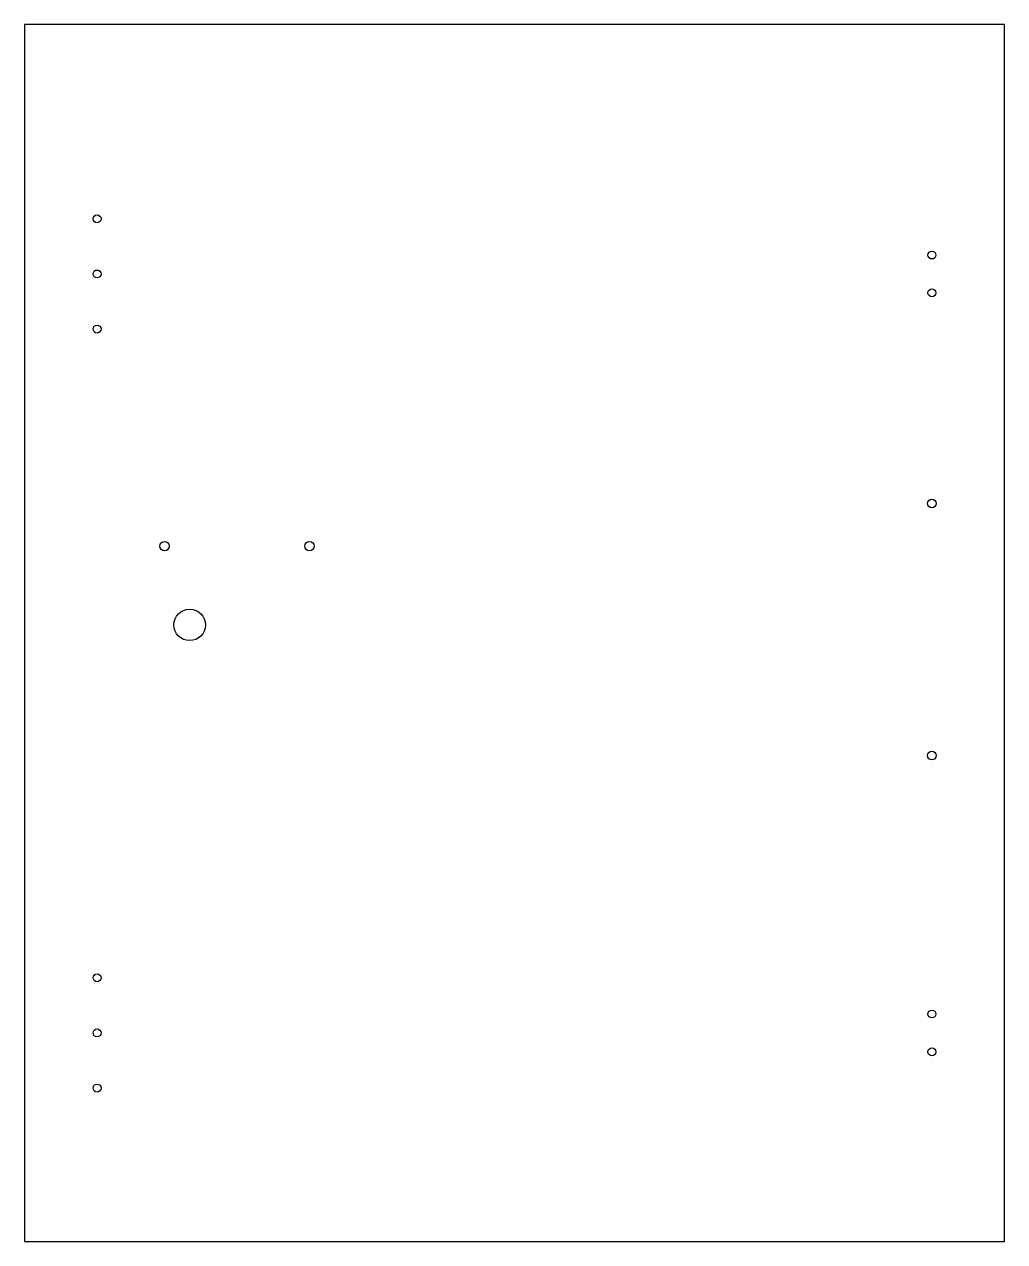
# Model space of a CAD drawing. Header units: millimetres. Extents: x 0 to 622, y 0 to 773.
import ezdxf

# ---------------------------------------------------------------- set-up
doc = ezdxf.new("R2010")
doc.units = ezdxf.units.MM
doc.layers.add('CUT', color=7, linetype='CONTINUOUS')

msp = doc.modelspace()

# ---------------------------------------------------------------- linework, layer by layer
at = {"layer": 'CUT'}
msp.add_lwpolyline([(0, 0), (622.4, 0), (622.4, 772.7), (0, 772.7)], close=True, dxfattribs=at)
for centre, radius in [((46.2, 649.26), 2.5), ((576.2, 626.26), 2.5), ((46.2, 614.26), 2.5), ((576.2, 602.26), 2.5), ((46.2, 579.26), 2.5), ((576.2, 468.5), 2.75), ((89, 441.5), 3), ((181, 441.5), 3), ((105, 391.5), 10), ((576.2, 308.5), 2.75), ((46.2, 167.49), 2.5), ((576.2, 144.49), 2.5), ((46.2, 132.49), 2.5), ((576.2, 120.49), 2.5), ((46.2, 97.49), 2.5)]:
    msp.add_circle(centre, radius, dxfattribs=at)

doc.saveas('drawing.dxf')
